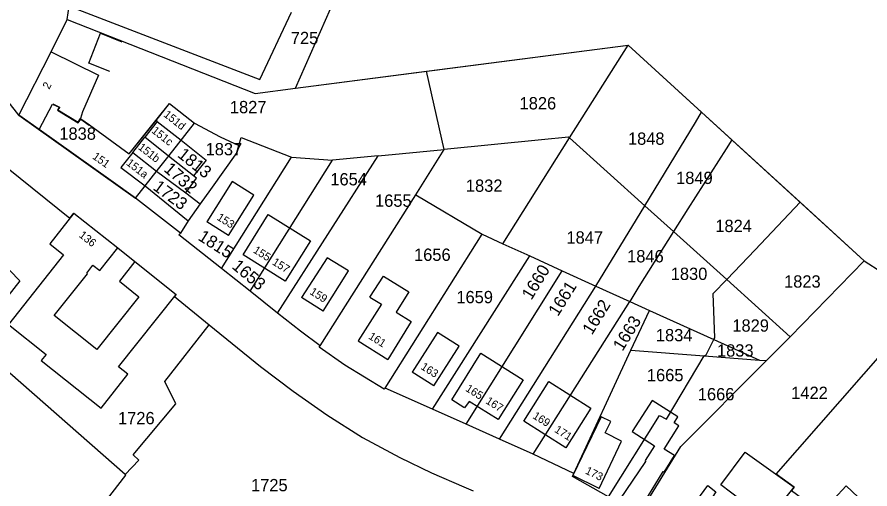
# Model space of a CAD drawing. Extents: x 191922 to 199923, y 328959 to 333350.
# Drawn here: x 193901.9 to 194089.1, y 331068.5 to 331172.1 of the extents above; entities that cross this region are included whole.
import ezdxf

# ---------------------------------------------------------------- set-up
doc = ezdxf.new("R2010")
doc.units = 0
for name, color, linetype in [('bestemmingsplangebied', 7, 'Continuous'), ('enkelbestemming', 7, 'Continuous'), ('Level 6', 7, 'Continuous'), ('maatvoering - maximum aantal wooneenheden', 7, 'Continuous'), ('recreatiewoning', 7, 'Continuous')]:
    doc.layers.add(name, color=color, linetype=linetype)

msp = doc.modelspace()

# ---------------------------------------------------------------- linework, layer by layer
at = {"layer": 'bestemmingsplangebied'}
for p, q in [((193909.4, 331164.43), (193912.9, 331171.53)), ((193909.4, 331164.43), (193912.9, 331171.53)), ((193991.79, 331160.2), (194036, 331165.93)), ((194036, 331165.93), (194052.14, 331151.17)), ((193902.33, 331150.54), (193909.4, 331164.43)), ((193902.33, 331150.54), (193909.4, 331164.43)), ((193902.33, 331150.54), (193893.29, 331162.03)), ((193902.33, 331150.54), (193893.29, 331162.03)), ((193963.01, 331156.46), (193991.79, 331160.2)), ((194052.14, 331151.17), (194058.79, 331145.1)), ((194058.79, 331145.1), (194073.76, 331131.42)), ((194073.76, 331131.42), (194087.85, 331118.54)), ((194087.85, 331118.54), (194091.73, 331116.09)), ((194087.85, 331118.54), (194091.73, 331116.09))]:
    msp.add_line(p, q, dxfattribs=at)
for points in [[(193912.9, 331171.53), (193954.19, 331155.33), (193963.01, 331156.46)], [(193912.9, 331171.53), (193954.19, 331155.33), (193963.01, 331156.46)], [(193963.01, 331156.46), (194036, 331165.93), (194087.85, 331118.54)]]:
    msp.add_lwpolyline(points, dxfattribs=at)
at = {"layer": 'Level 6'}
for p, q in [((193963.01, 331156.46), (193972.04, 331176.99)), ((193912.9, 331171.53), (193913.39, 331174.5)), ((193913.39, 331174.5), (193955.22, 331158.36)), ((193955.22, 331158.36), (193962.14, 331173.17)), ((194023.17, 331145.55), (194036, 331165.93)), ((193995.68, 331142.97), (193991.79, 331160.2)), ((193906.81, 331147.36), (193909.73, 331152.97)), ((193909.73, 331152.97), (193911.13, 331152.29)), ((193932.4, 331149.38), (193935.39, 331153.11)), ((193911.13, 331152.29), (193910.77, 331151.66)), ((193910.77, 331151.66), (193915.34, 331148.87)), ((194050.77, 331148.91), (194052.14, 331151.17)), ((193906.81, 331147.36), (193902.33, 331150.54)), ((193915.34, 331148.87), (193915.89, 331149.67)), ((193915.89, 331149.67), (193917.78, 331148.32)), ((193932.68, 331149.16), (193929.94, 331145.69)), ((193932.68, 331149.16), (193932.4, 331149.38)), ((193932.68, 331149.16), (193937.92, 331145.04)), ((193922.47, 331136.22), (193906.81, 331147.36)), ((193917.78, 331148.32), (193917.84, 331148.41)), ((194039.68, 331130.67), (194050.77, 331148.91)), ((193927.31, 331142.36), (193929.94, 331145.69)), ((193935.18, 331141.56), (193929.94, 331145.69)), ((194008.54, 331122.32), (194023.17, 331145.55)), ((194022.96, 331145.74), (194017.03, 331145.15)), ((194023.17, 331145.55), (194022.96, 331145.74)), ((194039.68, 331130.67), (194023.17, 331145.55)), ((193950.15, 331142.38), (193950.6, 331143.85)), ((194017.03, 331145.15), (193995.68, 331142.97)), ((194058.79, 331145.1), (194057.55, 331143.15)), ((193927.31, 331142.36), (193924.73, 331139.08)), ((193927.31, 331142.36), (193932.56, 331138.24)), ((193950.15, 331142.38), (193944.39, 331134.24)), ((193959.1, 331107.1), (193981.18, 331141.65)), ((193981.18, 331141.65), (193971.12, 331140.65)), ((193981.18, 331141.65), (193995.68, 331142.97)), ((193989.44, 331133.03), (193995.68, 331142.97)), ((194057.55, 331143.15), (194049.15, 331129.99)), ((193940.67, 331137.23), (193935.18, 331141.56)), ((193946.77, 331116.86), (193962.17, 331141.34)), ((193953.06, 331111.88), (193971.12, 331140.65)), ((193962.17, 331141.34), (193971.12, 331140.65)), ((193924.73, 331139.08), (193930.05, 331135.05)), ((193932.56, 331138.24), (193938.95, 331133.53)), ((193927.91, 331132.35), (193922.47, 331136.22)), ((193938.95, 331133.53), (193941.3, 331136.73)), ((193941.3, 331136.73), (193940.67, 331137.23)), ((193930.05, 331135.05), (193939.51, 331127.33)), ((193944.39, 331134.24), (193942.14, 331131.06)), ((193937.77, 331124.66), (193927.91, 331132.35)), ((193938.95, 331133.53), (193942.14, 331131.06)), ((193968.41, 331099.92), (193989.44, 331133.03)), ((193989.44, 331133.03), (194003.97, 331124.41)), ((193942.14, 331131.06), (193939.51, 331127.33)), ((194028.94, 331113.02), (194039.68, 331130.67)), ((194045.98, 331124.98), (194039.68, 331130.67)), ((194073.76, 331131.42), (194063.87, 331121.01)), ((193913.53, 331127.97), (193914.41, 331129.05)), ((194049.15, 331129.99), (194045.98, 331124.98)), ((193939.51, 331127.33), (193937.77, 331124.66)), ((194045.98, 331124.98), (194038.38, 331112.94)), ((194057.65, 331114.47), (194045.98, 331124.98)), ((193937.43, 331124.26), (193937.77, 331124.66)), ((193946.77, 331116.86), (193937.43, 331124.26)), ((193982.72, 331090.65), (194003.97, 331124.41)), ((194003.97, 331124.41), (194008.54, 331122.32)), ((194008.54, 331122.32), (194014.42, 331119.64)), ((194057.65, 331114.47), (194063.87, 331121.01)), ((193993.06, 331086.04), (194014.42, 331119.64)), ((194014.42, 331119.64), (194021.53, 331116.4)), ((194087.85, 331118.54), (194071.58, 331101.91)), ((193953.06, 331111.88), (193946.77, 331116.86)), ((194000.48, 331082.74), (194021.53, 331116.4)), ((194021.53, 331116.4), (194028.94, 331113.02)), ((194054.7, 331111.37), (194057.65, 331114.47)), ((194071.58, 331101.91), (194057.65, 331114.47)), ((193959.1, 331107.1), (193953.06, 331111.88)), ((194007.82, 331079.43), (194028.94, 331113.02)), ((194028.94, 331113.02), (194036.39, 331109.63)), ((194038.38, 331112.94), (194036.39, 331109.63)), ((193936.87, 331111.21), (193936.48, 331110.72)), ((193936.48, 331110.72), (193944.1, 331104.54)), ((194055.04, 331101.64), (194054.7, 331111.37)), ((194015.2, 331076.14), (194036.39, 331109.63)), ((194036.39, 331109.63), (194040.7, 331107.67)), ((193964.09, 331103.15), (193959.1, 331107.1)), ((194036.61, 331098.97), (194040.7, 331107.67)), ((194040.7, 331107.67), (194054.85, 331101.28)), ((193934.37, 331092.1), (193944.1, 331104.54)), ((193944.1, 331104.54), (193955.37, 331095.39)), ((193968.41, 331099.92), (193964.09, 331103.15)), ((194053.11, 331097.95), (194054.85, 331101.28)), ((194054.85, 331101.28), (194055.04, 331101.64)), ((194054.85, 331101.28), (194064.84, 331096.77)), ((194066.36, 331096.68), (194071.58, 331101.91)), ((193968.21, 331099.65), (193968.41, 331099.92)), ((193973.84, 331095.64), (193968.21, 331099.65)), ((194024.08, 331071.89), (194036.61, 331098.97)), ((194036.61, 331098.97), (194052.71, 331097.7)), ((194047.59, 331077.81), (194066.36, 331096.68)), ((194052.71, 331097.7), (194053.11, 331097.95)), ((194052.71, 331097.7), (194064.84, 331096.77)), ((194064.84, 331096.77), (194066.36, 331096.68)), ((193925.62, 331071.67), (193897.84, 331096.01)), ((193955.37, 331095.39), (193962.53, 331089.93)), ((193982.49, 331090.37), (193973.84, 331095.64)), ((193982.72, 331090.65), (193982.49, 331090.37)), ((193993.06, 331086.04), (193982.72, 331090.65)), ((194000.48, 331082.74), (193993.06, 331086.04)), ((194031.7, 331066.75), (194042.93, 331084.63)), ((194007.82, 331079.43), (194000.48, 331082.74)), ((194015.2, 331076.14), (194007.82, 331079.43)), ((194024.08, 331071.89), (194015.2, 331076.14)), ((194038.67, 331063.41), (194047.59, 331077.81)), ((193992.89, 331072.01), (194000, 331068.93)), ((194023.79, 331071.26), (194024.08, 331071.89)), ((194031.7, 331066.75), (194023.79, 331071.26)), ((194000, 331068.93), (194002.02, 331068.12))]:
    msp.add_line(p, q, dxfattribs=at)
for points in [[(193935.39, 331153.11), (193940.87, 331148.79), (193946.53, 331145.76), (193950.6, 331143.85)], [(193917.84, 331148.41), (193926.55, 331142.09), (193932.4, 331149.38)], [(193950.6, 331143.85), (193951.14, 331145.64), (193962.17, 331141.34)], [(193937.92, 331145.04), (193943.41, 331140.7), (193940.67, 331137.23)], [(193895.01, 331139.5), (193899.95, 331138.8), (193913.53, 331127.97)], [(193887.34, 331134.79), (193892.18, 331130.32), (193889.57, 331127.48), (193902.5, 331114.21), (193891.95, 331100.71)], [(193914.41, 331129.05), (193924.04, 331121.41), (193927.8, 331118.42), (193936.87, 331111.21)], [(194058.91, 331051.51), (194067.11, 331061.51), (194066.72, 331061.81), (194072.48, 331068.88), (194068.52, 331071.71), (194101.8, 331109.74)], [(194042.93, 331084.63), (194044.43, 331083.79), (194052.71, 331097.7)], [(193925.62, 331071.67), (193928.64, 331074.85), (193927.41, 331076.01), (193936.77, 331087.18), (193934.37, 331092.1)], [(193962.53, 331089.93), (193969.9, 331084.75), (193977.76, 331079.81)], [(193977.76, 331079.81), (193985.92, 331075.39), (193992.89, 331072.01)], [(193978.1, 331029.12), (193955.53, 331048.05), (193931.88, 331020.25), (193904.82, 331044.4), (193925.77, 331071.54), (193925.62, 331071.67)]]:
    msp.add_lwpolyline(points, dxfattribs=at)
at = {"layer": 'recreatiewoning'}
for p, q in [((193909.78, 331153.06), (193911.27, 331152.33)), ((193911.22, 331152.24), (193910.91, 331151.69)), ((193910.91, 331151.69), (193915.32, 331149.01)), ((193911.27, 331152.33), (193911.22, 331152.24)), ((193916.27, 331151.29), (193915.87, 331149.81)), ((193902.33, 331150.54), (193927.91, 331132.35)), ((193915.32, 331149.01), (193915.87, 331149.81)), ((193915.87, 331149.81), (193915.95, 331149.75)), ((193915.95, 331149.75), (193917.84, 331148.41)), ((193935.27, 331141.69), (193940.87, 331148.79)), ((193932.66, 331138.38), (193935.27, 331141.69)), ((193948.31, 331124.11), (193953.85, 331133)), ((193948.31, 331124.11), (193943.55, 331127.11)), ((193966.29, 331122.93), (193960.74, 331114.1)), ((193920.08, 331116.42), (193924.04, 331121.41)), ((193960.74, 331114.1), (193951.55, 331119.9)), ((193927.8, 331118.42), (193924.37, 331114.1)), ((193927.8, 331118.42), (193936.87, 331111.21)), ((193969.11, 331107.53), (193974.65, 331116.34)), ((193969.11, 331107.53), (193964.38, 331110.51)), ((193988.42, 331105.23), (193983.3, 331096.91)), ((193993.38, 331091.11), (193998.92, 331099.84)), ((193997.33, 331088.04), (194003.67, 331098.3)), ((194003.67, 331098.3), (194012.96, 331092.42)), ((193993.38, 331091.11), (193988.65, 331094.12)), ((194012.96, 331092.42), (194007.47, 331083.71)), ((194000, 331086.36), (193997.33, 331088.04)), ((194027.85, 331086.24), (194022.36, 331077.54)), ((194022.36, 331077.54), (194013.16, 331083.35)), ((194029.66, 331068.6), (194034.54, 331079.01)), ((194039.82, 331074.5), (194034.14, 331066.11)), ((194029.66, 331068.6), (194023.87, 331071.43))]:
    msp.add_line(p, q, dxfattribs=at)
for points in [[(193922.32, 331160.14), (193917.67, 331161.99), (193920.26, 331168.51), (193924.91, 331166.67)], [(193909.4, 331164.43), (193919.78, 331159.29), (193916.27, 331151.29)], [(193932.43, 331149.36), (193935.39, 331153.11), (193940.87, 331148.79)], [(193917.84, 331148.41), (193926.55, 331142.09), (193932.43, 331149.36)], [(193927.91, 331132.35), (193930.05, 331135.05), (193932.66, 331138.38)], [(193953.85, 331133), (193949.1, 331135.98), (193943.55, 331127.11)], [(193914.41, 331129.05), (193909.09, 331122.33), (193912.14, 331119.92), (193900.04, 331104.59), (193908.31, 331098.02), (193907.25, 331096.68), (193920.36, 331086.25), (193926.26, 331093.69), (193924.21, 331095.32), (193936.87, 331111.21)], [(193914.41, 331129.05), (193924.04, 331121.41), (193927.8, 331118.42)], [(193951.55, 331119.9), (193957, 331128.76), (193966.29, 331122.93)], [(193974.65, 331116.34), (193969.96, 331119.25), (193964.38, 331110.51)], [(193924.37, 331114.1), (193928.67, 331110.67), (193919.46, 331099.09), (193910.08, 331106.57), (193917.35, 331115.75), (193917.21, 331115.86), (193918.59, 331117.6), (193920.08, 331116.42)], [(193979.37, 331110.62), (193982.31, 331115.2), (193987.88, 331111.75), (193985.12, 331107.27), (193988.42, 331105.23)], [(193979.37, 331110.62), (193981.88, 331109.03), (193976.81, 331101.01), (193983.3, 331096.91)], [(193998.92, 331099.84), (193994.18, 331102.82), (193988.65, 331094.12)], [(194013.16, 331083.35), (194018.61, 331092.12), (194027.85, 331086.24)], [(194007.47, 331083.71), (194001.13, 331087.7), (194000.13, 331086.28), (194000, 331086.36)], [(194047.15, 331082.37), (194046.09, 331083.04), (194046.93, 331084.36), (194041.29, 331087.95), (194036.94, 331081.08), (194041.83, 331077.96), (194039.77, 331074.73), (194039.82, 331074.5)], [(194034.54, 331079.01), (194030.98, 331080.8), (194032.2, 331083.29), (194030.1, 331084.35), (194023.87, 331071.43)], [(194038.06, 331063.14), (194043.74, 331072.33), (194043.92, 331072.22), (194046.2, 331075.81), (194043.91, 331077.26), (194047.15, 331082.37)], [(194046.46, 331059.7), (194053.49, 331069.23), (194055.28, 331067.9), (194054.44, 331066.65), (194055.28, 331066.09), (194051.88, 331061.42), (194053.86, 331059.96), (194053.21, 331058.93), (194056.52, 331056.53), (194062.7, 331064.61), (194056.34, 331069.37), (194061.74, 331076.55), (194072.48, 331068.88), (194071.89, 331068.17), (194078.46, 331063.36), (194083.87, 331069.15), (194089.2, 331064.16), (194081.98, 331056.64), (194093.54, 331044.82), (194085.13, 331038.44), (194087.43, 331035.97), (194096.4, 331043.92)]]:
    msp.add_lwpolyline(points, dxfattribs=at)

# ---------------------------------------------------------------- texts
at = {"layer": 'enkelbestemming'}
for s, rotation, p in [('725', 0, (193962, 331166.13)), ('1813', 321.3492, (193936.95, 331141.52)), ('1732', 318.9815, (193933.94, 331138.42)), ('1723', 323.5428, (193931.56, 331134.34)), ('1815', 327.4758, (193941.44, 331123.28)), ('1653', 319.9382, (193948.89, 331117.08)), ('1660', 58.584, (194014.79, 331109.8)), ('1661', 58.0558, (194020.61, 331106.22)), ('1662', 58.3548, (194028.08, 331102.14)), ('1663', 58.4263, (194034.79, 331098.58))]:
    msp.add_text(s, height=2.7, rotation=rotation, dxfattribs=at).set_placement(p)
for s, p in [('1827', (193948.63, 331150.97)), ('1826', (194012.2, 331151.81)), ('1838', (193911.2, 331145.14)), ('1848', (194035.98, 331144.04)), ('1837', (193943.3, 331141.73)), ('1654', (193970.67, 331135.13)), ('1849', (194046.55, 331135.43)), ('1832', (194000.42, 331133.72)), ('1655', (193980.48, 331130.43)), ('1824', (194055.15, 331124.89)), ('1847', (194022.48, 331122.35)), ('1656', (193989.04, 331118.56)), ('1846', (194035.8, 331118.23)), ('1830', (194045.37, 331114.37)), ('1823', (194070.24, 331112.69)), ('1659', (193998.33, 331109.26)), ('1829', (194058.89, 331103.02)), ('1834', (194042.11, 331100.91)), ('1833', (194055.52, 331097.55)), ('1665', (194040.14, 331092.14)), ('1666', (194051.31, 331087.95)), ('1422', (194071.81, 331088.25)), ('1726', (193924.08, 331082.7)), ('1725', (193953.27, 331067.99))]:
    msp.add_text(s, height=2.7, dxfattribs=at).set_placement(p)
at = {"layer": 'maatvoering - maximum aantal wooneenheden'}
for s, rotation, p in [('2', 63.0504, (193908.97, 331156.09)), ('151d', 321.743, (193933.95, 331150.39)), ('151c', 321.743, (193931.31, 331146.85)), ('151b', 322.1552, (193928.34, 331143.22)), ('151', 324.5757, (193918.32, 331141.13)), ('151a', 321.949, (193925.76, 331139.77)), ('153', 327.7575, (193945.63, 331127.69)), ('136', 321.5014, (193915.37, 331123.94)), ('155', 327.7575, (193953.59, 331120.5)), ('157', 327.7575, (193957.76, 331117.88)), ('159', 327.7575, (193966.01, 331111.37)), ('161', 327.7091, (193978.89, 331101.59)), ('163', 327.5024, (193990.38, 331094.92)), ('165', 327.6784, (194000.18, 331090.12)), ('167', 327.8366, (194004.61, 331087.4)), ('169', 327.7091, (194014.92, 331084.13)), ('171', 327.7091, (194019.71, 331081.1)), ('173', 333.9992, (194026.46, 331071.94))]:
    msp.add_text(s, height=1.75, rotation=rotation, dxfattribs=at).set_placement(p)

doc.saveas('drawing.dxf')
